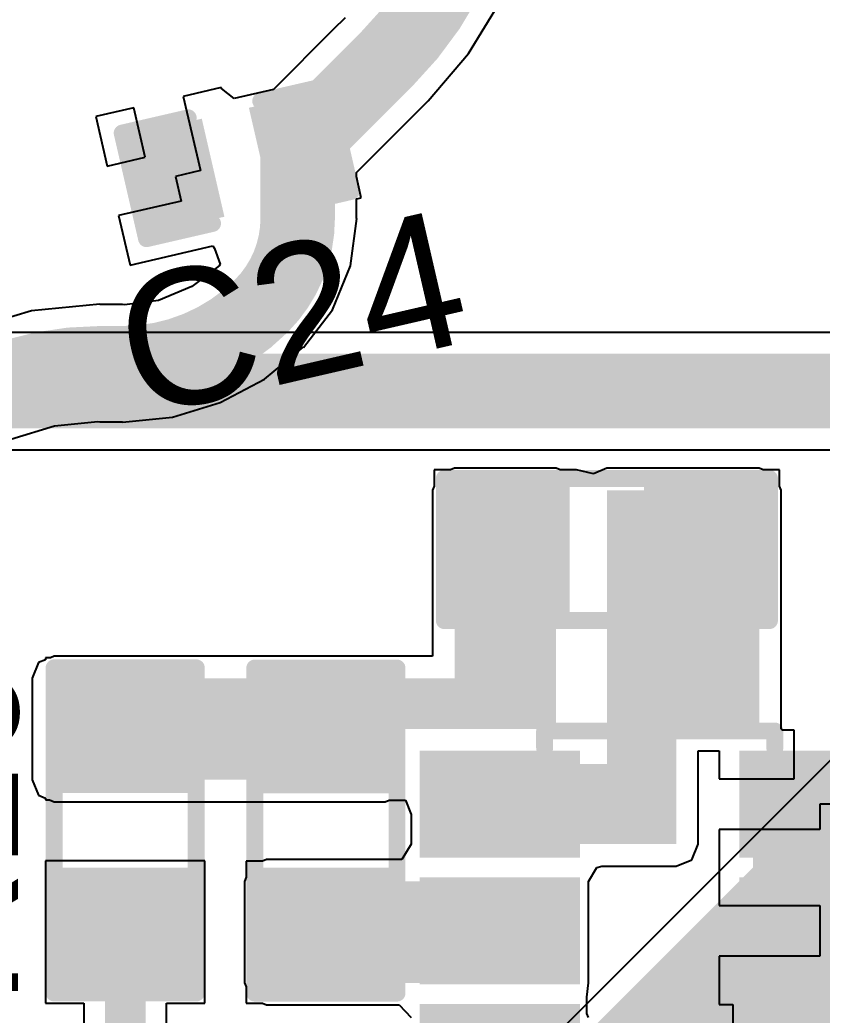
# Model space of a CAD drawing. Header units: inches. Extents: x -5 to 426, y -53 to 116.
# Drawn here: x 20.7 to 26.72, y -3.6 to 3.87 of the extents above; entities that cross this region are included whole.
import ezdxf

# ---------------------------------------------------------------- set-up
doc = ezdxf.new("R2010")
doc.units = ezdxf.units.IN
for name, color, linetype in [('Board Outline', 216, 'Continuous'), ('Bottom Layer', 5, 'Continuous'), ('Top Layer', 1, 'Continuous'), ('Top Overlay', 2, 'Continuous'), ('Top Paste', 8, 'Continuous'), ('Top Solder', 216, 'Continuous')]:
    doc.layers.add(name, color=color, linetype=linetype)
doc.styles.add('Arial', font='', dxfattribs={"height": 0.2})
doc.styles.get('Arial').set_extended_font_data('Arial')

# ---------------------------------------------------------------- blocks, each defined once
blk = doc.blocks.new('R___0603_11')
at = {"layer": 'Top Layer'}
for points in [[(-0.381, 0.4445), (-0.381, -0.4445), (-1.143, -0.4445), (-1.143, 0.4445)], [(1.143, 0.4445), (1.143, -0.4445), (0.381, -0.4445), (0.381, 0.4445)]]:
    blk.add_hatch(color=1, dxfattribs=at).paths.add_polyline_path(points)
at = {"layer": 'Top Paste'}
for points in [[(-0.381, 0.4445), (-0.381, -0.4445), (-1.143, -0.4445), (-1.143, 0.4445)], [(1.143, 0.4445), (1.143, -0.4445), (0.381, -0.4445), (0.381, 0.4445)]]:
    blk.add_hatch(color=8, dxfattribs=at).paths.add_polyline_path(points)
at = {"layer": 'Top Solder'}
for points in [[(-0.2794, 0.5461), (-0.2794, -0.5461), (-1.2446, -0.5461), (-1.2446, 0.5461)], [(1.2446, 0.5461), (1.2446, -0.5461), (0.2794, -0.5461), (0.2794, 0.5461)]]:
    blk.add_hatch(color=216, dxfattribs=at).paths.add_polyline_path(points)
at = {"layer": 'Top Overlay'}
for points in [[(-1.2192, 0.5334, 0.127, 0.127, 0), (-1.2192, -0.5334, 0.127, 0.127, 0)], [(-1.2192, 0.5334, 0.127, 0.127, 0), (1.2192, 0.5334, 0.127, 0.127, 0)], [(1.2192, 0.5334, 0.127, 0.127, 0), (1.2192, -0.5334, 0.127, 0.127, 0)], [(-1.2192, -0.5334, 0.127, 0.127, 0), (1.2192, -0.5334, 0.127, 0.127, 0)]]:
    blk.add_lwpolyline(points, format="xyseb", dxfattribs=at)
for points in [[(-1.25095, 0.5334, 0.0635, 0.0635, 1), (-1.18745, 0.5334, 0.0635, 0.0635, 1)], [(-1.25095, 0.5334, 0.0635, 0.0635, 1), (-1.18745, 0.5334, 0.0635, 0.0635, 1)], [(1.18745, 0.5334, 0.0635, 0.0635, 1), (1.25095, 0.5334, 0.0635, 0.0635, 1)], [(1.18745, 0.5334, 0.0635, 0.0635, 1), (1.25095, 0.5334, 0.0635, 0.0635, 1)], [(-1.25095, -0.5334, 0.0635, 0.0635, 1), (-1.18745, -0.5334, 0.0635, 0.0635, 1)], [(-1.25095, -0.5334, 0.0635, 0.0635, 1), (-1.18745, -0.5334, 0.0635, 0.0635, 1)], [(1.18745, -0.5334, 0.0635, 0.0635, 1), (1.25095, -0.5334, 0.0635, 0.0635, 1)], [(1.18745, -0.5334, 0.0635, 0.0635, 1), (1.25095, -0.5334, 0.0635, 0.0635, 1)]]:
    blk.add_lwpolyline(points, format="xyseb", close=True, dxfattribs=at)
blk = doc.blocks.new('R___0603_12')
at = {"layer": 'Top Layer'}
for points in [[(-0.381, 0.4445), (-0.381, -0.4445), (-1.143, -0.4445), (-1.143, 0.4445)], [(1.143, 0.4445), (1.143, -0.4445), (0.381, -0.4445), (0.381, 0.4445)]]:
    blk.add_hatch(color=1, dxfattribs=at).paths.add_polyline_path(points)
at = {"layer": 'Top Paste'}
for points in [[(-0.381, 0.4445), (-0.381, -0.4445), (-1.143, -0.4445), (-1.143, 0.4445)], [(1.143, 0.4445), (1.143, -0.4445), (0.381, -0.4445), (0.381, 0.4445)]]:
    blk.add_hatch(color=8, dxfattribs=at).paths.add_polyline_path(points)
at = {"layer": 'Top Solder'}
for points in [[(-0.2794, 0.5461), (-0.2794, -0.5461), (-1.2446, -0.5461), (-1.2446, 0.5461)], [(1.2446, 0.5461), (1.2446, -0.5461), (0.2794, -0.5461), (0.2794, 0.5461)]]:
    blk.add_hatch(color=216, dxfattribs=at).paths.add_polyline_path(points)
at = {"layer": 'Top Overlay'}
for points in [[(1.2192, 0.5334, 0.127, 0.127, 0), (-1.2192, 0.5334, 0.127, 0.127, 0)], [(-1.2192, 0.5334, 0.127, 0.127, 0), (-1.2192, -0.5334, 0.127, 0.127, 0)], [(1.2192, 0.5334, 0.127, 0.127, 0), (1.2192, -0.5334, 0.127, 0.127, 0)], [(1.2192, -0.5334, 0.127, 0.127, 0), (-1.2192, -0.5334, 0.127, 0.127, 0)]]:
    blk.add_lwpolyline(points, format="xyseb", dxfattribs=at)
for points in [[(-1.25095, 0.5334, 0.0635, 0.0635, 1), (-1.18745, 0.5334, 0.0635, 0.0635, 1)], [(-1.25095, 0.5334, 0.0635, 0.0635, 1), (-1.18745, 0.5334, 0.0635, 0.0635, 1)], [(1.18745, 0.5334, 0.0635, 0.0635, 1), (1.25095, 0.5334, 0.0635, 0.0635, 1)], [(1.18745, 0.5334, 0.0635, 0.0635, 1), (1.25095, 0.5334, 0.0635, 0.0635, 1)], [(-1.25095, -0.5334, 0.0635, 0.0635, 1), (-1.18745, -0.5334, 0.0635, 0.0635, 1)], [(-1.25095, -0.5334, 0.0635, 0.0635, 1), (-1.18745, -0.5334, 0.0635, 0.0635, 1)], [(1.18745, -0.5334, 0.0635, 0.0635, 1), (1.25095, -0.5334, 0.0635, 0.0635, 1)], [(1.18745, -0.5334, 0.0635, 0.0635, 1), (1.25095, -0.5334, 0.0635, 0.0635, 1)]]:
    blk.add_lwpolyline(points, format="xyseb", close=True, dxfattribs=at)
blk = doc.blocks.new('C___0402_34')
at = {"layer": 'Top Layer'}
for points in [[(-0.6985, -0.3175), (-0.6985, 0.3175), (-0.2413, 0.3175), (-0.2413, -0.3175)], [(0.2413, -0.3175), (0.2413, 0.3175), (0.6985, 0.3175), (0.6985, -0.3175)]]:
    blk.add_hatch(color=1, dxfattribs=at).paths.add_polyline_path(points)
at = {"layer": 'Top Paste'}
for points in [[(-0.6985, -0.3175), (-0.6985, 0.3175), (-0.2413, 0.3175), (-0.2413, -0.3175)], [(0.2413, -0.3175), (0.2413, 0.3175), (0.6985, 0.3175), (0.6985, -0.3175)]]:
    blk.add_hatch(color=8, dxfattribs=at).paths.add_polyline_path(points)
at = {"layer": 'Top Solder'}
for points in [[(-0.7585, -0.3775), (-0.7585, 0.3775), (-0.1813, 0.3775), (-0.1813, -0.3775)], [(0.1813, -0.3775), (0.1813, 0.3775), (0.7585, 0.3775), (0.7585, -0.3775)]]:
    blk.add_hatch(color=216, dxfattribs=at).paths.add_polyline_path(points)
at = {"layer": 'Top Overlay'}
for points in [[(-0.2794, 0.4064, 0.127, 0.127, 0), (-0.7874, 0.4064, 0.127, 0.127, 0)], [(-0.7874, -0.4064, 0.127, 0.127, 0), (-0.7874, 0.4064, 0.127, 0.127, 0)], [(0.7874, 0.4064, 0.127, 0.127, 0), (0.2794, 0.4064, 0.127, 0.127, 0)], [(0.7874, -0.4064, 0.127, 0.127, 0), (0.7874, 0.4064, 0.127, 0.127, 0)], [(-0.2794, -0.4064, 0.127, 0.127, 0), (-0.7874, -0.4064, 0.127, 0.127, 0)], [(0.7874, -0.4064, 0.127, 0.127, 0), (0.2794, -0.4064, 0.127, 0.127, 0)]]:
    blk.add_lwpolyline(points, format="xyseb", dxfattribs=at)
for points in [[(-0.8191, 0.4064, 0.0635, 0.0635, 1), (-0.7556, 0.4064, 0.0635, 0.0635, 1)], [(-0.8191, 0.4064, 0.0635, 0.0635, 1), (-0.7556, 0.4064, 0.0635, 0.0635, 1)], [(-0.3112, 0.4064, 0.0635, 0.0635, 1), (-0.2477, 0.4064, 0.0635, 0.0635, 1)], [(0.2477, 0.4064, 0.0635, 0.0635, 1), (0.3111, 0.4064, 0.0635, 0.0635, 1)], [(0.7556, 0.4064, 0.0635, 0.0635, 1), (0.8191, 0.4064, 0.0635, 0.0635, 1)], [(0.7556, 0.4064, 0.0635, 0.0635, 1), (0.8191, 0.4064, 0.0635, 0.0635, 1)], [(-0.8191, -0.4064, 0.0635, 0.0635, 1), (-0.7556, -0.4064, 0.0635, 0.0635, 1)], [(-0.8191, -0.4064, 0.0635, 0.0635, 1), (-0.7556, -0.4064, 0.0635, 0.0635, 1)], [(-0.3111, -0.4064, 0.0635, 0.0635, 1), (-0.2477, -0.4064, 0.0635, 0.0635, 1)], [(0.2477, -0.4064, 0.0635, 0.0635, 1), (0.3112, -0.4064, 0.0635, 0.0635, 1)], [(0.7556, -0.4064, 0.0635, 0.0635, 1), (0.8191, -0.4064, 0.0635, 0.0635, 1)], [(0.7556, -0.4064, 0.0635, 0.0635, 1), (0.8191, -0.4064, 0.0635, 0.0635, 1)]]:
    blk.add_lwpolyline(points, format="xyseb", close=True, dxfattribs=at)
blk = doc.blocks.new('R___0603_40')
at = {"layer": 'Top Layer'}
for points in [[(-0.381, 0.4445), (-0.381, -0.4445), (-1.143, -0.4445), (-1.143, 0.4445)], [(1.143, 0.4445), (1.143, -0.4445), (0.381, -0.4445), (0.381, 0.4445)]]:
    blk.add_hatch(color=1, dxfattribs=at).paths.add_polyline_path(points)
at = {"layer": 'Top Paste'}
for points in [[(-0.381, 0.4445), (-0.381, -0.4445), (-1.143, -0.4445), (-1.143, 0.4445)], [(1.143, 0.4445), (1.143, -0.4445), (0.381, -0.4445), (0.381, 0.4445)]]:
    blk.add_hatch(color=8, dxfattribs=at).paths.add_polyline_path(points)
at = {"layer": 'Top Solder'}
for points in [[(-0.2794, 0.5461), (-0.2794, -0.5461), (-1.2446, -0.5461), (-1.2446, 0.5461)], [(1.2446, 0.5461), (1.2446, -0.5461), (0.2794, -0.5461), (0.2794, 0.5461)]]:
    blk.add_hatch(color=216, dxfattribs=at).paths.add_polyline_path(points)
at = {"layer": 'Top Overlay'}
for points in [[(1.2192, 0.5334, 0.127, 0.127, 0), (-1.2192, 0.5334, 0.127, 0.127, 0)], [(-1.2192, -0.5334, 0.127, 0.127, 0), (-1.2192, 0.5334, 0.127, 0.127, 0)], [(1.2192, -0.5334, 0.127, 0.127, 0), (1.2192, 0.5334, 0.127, 0.127, 0)], [(1.2192, -0.5334, 0.127, 0.127, 0), (-1.2192, -0.5334, 0.127, 0.127, 0)]]:
    blk.add_lwpolyline(points, format="xyseb", dxfattribs=at)
for points in [[(-1.25095, 0.5334, 0.0635, 0.0635, 1), (-1.18745, 0.5334, 0.0635, 0.0635, 1)], [(-1.25095, 0.5334, 0.0635, 0.0635, 1), (-1.18745, 0.5334, 0.0635, 0.0635, 1)], [(1.18745, 0.5334, 0.0635, 0.0635, 1), (1.25095, 0.5334, 0.0635, 0.0635, 1)], [(1.18745, 0.5334, 0.0635, 0.0635, 1), (1.25095, 0.5334, 0.0635, 0.0635, 1)], [(-1.25095, -0.5334, 0.0635, 0.0635, 1), (-1.18745, -0.5334, 0.0635, 0.0635, 1)], [(-1.25095, -0.5334, 0.0635, 0.0635, 1), (-1.18745, -0.5334, 0.0635, 0.0635, 1)], [(1.18745, -0.5334, 0.0635, 0.0635, 1), (1.25095, -0.5334, 0.0635, 0.0635, 1)], [(1.18745, -0.5334, 0.0635, 0.0635, 1), (1.25095, -0.5334, 0.0635, 0.0635, 1)]]:
    blk.add_lwpolyline(points, format="xyseb", close=True, dxfattribs=at)
blk = doc.blocks.new('TSOT_23_6_73')
at = {"layer": 'Top Layer'}
for points in [[(-1.7, 1.25), (-0.7, 1.25), (-0.7, 0.65), (-1.7, 0.65)], [(0.7, 1.25), (1.7, 1.25), (1.7, 0.65), (0.7, 0.65)], [(-1.7, 0.3), (-0.7, 0.3), (-0.7, -0.3), (-1.7, -0.3)], [(0.7, 0.3), (1.7, 0.3), (1.7, -0.3), (0.7, -0.3)], [(-1.7, -0.65), (-0.7, -0.65), (-0.7, -1.25), (-1.7, -1.25)], [(0.7, -0.65), (1.7, -0.65), (1.7, -1.25), (0.7, -1.25)]]:
    blk.add_hatch(color=1, dxfattribs=at).paths.add_polyline_path(points)
at = {"layer": 'Top Paste'}
for points in [[(-1.7, 1.25), (-0.7, 1.25), (-0.7, 0.65), (-1.7, 0.65)], [(0.7, 1.25), (1.7, 1.25), (1.7, 0.65), (0.7, 0.65)], [(-1.7, 0.3), (-0.7, 0.3), (-0.7, -0.3), (-1.7, -0.3)], [(0.7, 0.3), (1.7, 0.3), (1.7, -0.3), (0.7, -0.3)], [(-1.7, -0.65), (-0.7, -0.65), (-0.7, -1.25), (-1.7, -1.25)], [(0.7, -0.65), (1.7, -0.65), (1.7, -1.25), (0.7, -1.25)]]:
    blk.add_hatch(color=8, dxfattribs=at).paths.add_polyline_path(points)
at = {"layer": 'Top Solder'}
for points in [[(-1.8016, 1.3516), (-0.5984, 1.3516), (-0.5984, 0.5484), (-1.8016, 0.5484)], [(0.5984, 1.3516), (1.8016, 1.3516), (1.8016, 0.5484), (0.5984, 0.5484)], [(-1.8016, 0.4016), (-0.5984, 0.4016), (-0.5984, -0.4016), (-1.8016, -0.4016)], [(0.5984, 0.4016), (1.8016, 0.4016), (1.8016, -0.4016), (0.5984, -0.4016)], [(-1.8016, -0.5484), (-0.5984, -0.5484), (-0.5984, -1.3516), (-1.8016, -1.3516)], [(0.5984, -0.5484), (1.8016, -0.5484), (1.8016, -1.3516), (0.5984, -1.3516)]]:
    blk.add_hatch(color=216, dxfattribs=at).paths.add_polyline_path(points)
at = {"layer": 'Top Overlay'}
for points in [[(-0.8636, 1.4986, 0.127, 0.127, 0), (-0.8636, 1.3716, 0.127, 0.127, 0)], [(0.8636, 1.4986, 0.127, 0.127, 0), (-0.8636, 1.4986, 0.127, 0.127, 0)], [(0.8636, 1.4986, 0.127, 0.127, 0), (0.8636, 1.3716, 0.127, 0.127, 0)], [(-1.8542, 0.9652, 0.127, 0.127, 0), (-1.9812, 1.0922, 0.127, 0.127, 0)], [(-1.9812, 1.0922, 0.127, 0.127, 0), (-1.9812, 0.8382, 0.127, 0.127, 0)], [(-1.8542, 0.9652, 0.127, 0.127, 0), (-1.9812, 0.8382, 0.127, 0.127, 0)], [(-0.8636, -1.3716, 0.127, 0.127, 0), (-0.8636, -1.4986, 0.127, 0.127, 0)], [(0.8636, -1.3716, 0.127, 0.127, 0), (0.8636, -1.4986, 0.127, 0.127, 0)], [(0.8636, -1.4986, 0.127, 0.127, 0), (-0.8636, -1.4986, 0.127, 0.127, 0)]]:
    blk.add_lwpolyline(points, format="xyseb", dxfattribs=at)
for points in [[(-0.8953, 1.4986, 0.0635, 0.0635, 1), (-0.8318, 1.4986, 0.0635, 0.0635, 1)], [(-0.8953, 1.4986, 0.0635, 0.0635, 1), (-0.8318, 1.4986, 0.0635, 0.0635, 1)], [(0.8318, 1.4986, 0.0635, 0.0635, 1), (0.8953, 1.4986, 0.0635, 0.0635, 1)], [(0.8318, 1.4986, 0.0635, 0.0635, 1), (0.8953, 1.4986, 0.0635, 0.0635, 1)], [(-0.8953, 1.3716, 0.0635, 0.0635, 1), (-0.8318, 1.3716, 0.0635, 0.0635, 1)], [(0.8318, 1.3716, 0.0635, 0.0635, 1), (0.8953, 1.3716, 0.0635, 0.0635, 1)], [(-2.013, 1.0922, 0.0635, 0.0635, 1), (-1.9494, 1.0922, 0.0635, 0.0635, 1)], [(-2.013, 1.0922, 0.0635, 0.0635, 1), (-1.9494, 1.0922, 0.0635, 0.0635, 1)], [(-1.886, 0.9652, 0.0635, 0.0635, 1), (-1.8224, 0.9652, 0.0635, 0.0635, 1)], [(-1.886, 0.9652, 0.0635, 0.0635, 1), (-1.8224, 0.9652, 0.0635, 0.0635, 1)], [(-2.013, 0.8382, 0.0635, 0.0635, 1), (-1.9494, 0.8382, 0.0635, 0.0635, 1)], [(-2.013, 0.8382, 0.0635, 0.0635, 1), (-1.9494, 0.8382, 0.0635, 0.0635, 1)], [(-0.8953, -1.3716, 0.0635, 0.0635, 1), (-0.8318, -1.3716, 0.0635, 0.0635, 1)], [(0.8318, -1.3716, 0.0635, 0.0635, 1), (0.8953, -1.3716, 0.0635, 0.0635, 1)], [(-0.8953, -1.4986, 0.0635, 0.0635, 1), (-0.8318, -1.4986, 0.0635, 0.0635, 1)], [(-0.8953, -1.4986, 0.0635, 0.0635, 1), (-0.8318, -1.4986, 0.0635, 0.0635, 1)], [(0.8318, -1.4986, 0.0635, 0.0635, 1), (0.8953, -1.4986, 0.0635, 0.0635, 1)], [(0.8318, -1.4986, 0.0635, 0.0635, 1), (0.8953, -1.4986, 0.0635, 0.0635, 1)]]:
    blk.add_lwpolyline(points, format="xyseb", close=True, dxfattribs=at)

msp = doc.modelspace()

# ---------------------------------------------------------------- hatches: boundary and pattern name
at = {"layer": 'Top Layer'}
for points in [[(23.9593, -1.449), (24.7213, -1.449), (24.7213, 0.3417), (23.9593, 0.3417)], [(25.1023, -2.3128), (25.623, -2.3128), (25.623, 0.3417), (25.1023, 0.3417)], [(25.1023, -1.449), (26.2453, -1.449), (26.2453, 0.3417), (25.1023, 0.3417)], [(20.955, -1.83), (23.4386, -1.83), (23.4386, -1.068), (20.955, -1.068)], [(21.0312, -1.449), (24.7213, -1.449), (24.7213, -1.068), (21.0312, -1.068)], [(23.7985, -2.3128), (25.623, -2.3128), (25.623, -1.7128), (23.7985, -1.7128)], [(26.1985, -3.2628), (27.1985, -3.2628), (27.1985, -1.7128), (26.1985, -1.7128)], [(22.5496, -3.354), (24.7985, -3.354), (24.7985, -2.592), (22.5496, -2.592)]]:
    msp.add_hatch(color=1, dxfattribs=at).paths.add_polyline_path(points)

# ---------------------------------------------------------------- linework, layer by layer
at = {"layer": 'Board Outline'}
msp.add_lwpolyline([(49.7725, 6.3481, 0.254, 0.254, -1.144567), (-0.2979, -38.4414, 0.254, 0.254, 0)], format="xyseb", dxfattribs=at)
at = {"layer": 'Bottom Layer'}
for p, q in [((27.0708, 1.5259), (19.2574, 1.5259)), ((19.2574, 0.6454), (27.0708, 0.6454)), ((27.3709, -1.0906), (21.7361, -6.7254))]:
    msp.add_line(p, q, dxfattribs=at)
for points in [[(19.2574, 1.0857, 0.5588, 0.5588, 0), (27.0708, 1.0857, 0.5588, 0.5588, 0)], [(22.0651, -7.5196, 1.27, 1.27, 0), (27.9325, -1.6522, 1.27, 1.27, 0)]]:
    msp.add_lwpolyline(points, format="xyseb", dxfattribs=at)
at = {"layer": 'Top Layer'}
for p, q in [((24.0649, 3.6184), (24.3093, 4.0172)), ((23.1379, 3.8858), (23.0498, 3.7976)), ((23.0498, 3.7976), (22.5999, 3.3478)), ((23.7611, 3.2627), (24.0649, 3.6184)), ((22.2084, 3.3617), (21.9238, 3.296)), ((22.2098, 3.3557), (22.2084, 3.3617)), ((21.9238, 3.296), (22.0523, 2.7391)), ((22.3055, 3.2799), (22.2098, 3.3557)), ((22.5999, 3.3478), (22.3055, 3.2799)), ((21.5525, 3.2103), (21.2679, 3.1446)), ((21.6382, 2.8391), (21.5525, 3.2103)), ((23.6708, 3.1734), (23.7611, 3.2627)), ((23.7611, 3.2627), (23.7611, 3.2627)), ((21.2679, 3.1446), (21.3536, 2.7733)), ((23.2227, 2.7253), (23.6708, 3.1734)), ((21.3536, 2.7733), (21.6382, 2.8391)), ((22.0523, 2.7391), (21.8667, 2.6963)), ((21.8667, 2.6963), (21.9096, 2.5107)), ((23.2227, 2.6944), (23.2227, 2.7253)), ((23.2594, 2.5355), (23.2227, 2.6944)), ((21.9096, 2.5107), (21.4393, 2.4021)), ((23.2227, 2.5271), (23.2594, 2.5355)), ((23.2227, 2.3802), (23.2227, 2.5271)), ((21.4393, 2.4021), (21.525, 2.0309)), ((23.1793, 2.0259), (23.2259, 2.3802)), ((23.2259, 2.3802), (23.2227, 2.3802)), ((21.525, 2.0309), (22.1448, 2.174)), ((22.1448, 2.174), (22.1587, 2.1539)), ((22.1587, 2.1539), (22.2002, 2.0373)), ((22.1922, 2.0254), (21.9883, 1.869)), ((22.2002, 2.0373), (22.1922, 2.0254)), ((23.0426, 1.6959), (23.1793, 2.0259)), ((21.9883, 1.869), (21.7378, 1.7652)), ((21.2976, 1.7387), (20.7853, 1.6882)), ((21.2976, 1.7345), (21.2976, 1.7387)), ((21.469, 1.7345), (21.2976, 1.7345)), ((21.4831, 1.7317), (21.469, 1.7345)), ((21.7378, 1.7652), (21.4831, 1.7317)), ((20.7853, 1.6882), (20.2928, 1.5388)), ((22.8251, 1.4124), (23.0426, 1.6959)), ((22.5331, 1.176), (22.8233, 1.4142)), ((22.8233, 1.4142), (22.8251, 1.4124)), ((22.202, 0.999), (22.5331, 1.176)), ((21.8427, 0.89), (22.202, 0.999)), ((20.6298, 0.7253), (20.9571, 0.8246)), ((20.9571, 0.8246), (21.2836, 0.8567)), ((21.2836, 0.8567), (21.2976, 0.854)), ((21.2976, 0.854), (21.469, 0.854)), ((21.469, 0.8532), (21.8427, 0.89)), ((21.469, 0.854), (21.469, 0.8532)), ((23.9289, 0.4941), (23.8069, 0.4941)), ((23.8069, 0.4941), (23.8069, 0.372)), ((23.9593, 0.5067), (23.9289, 0.4941)), ((24.7213, 0.5067), (23.9593, 0.5067)), ((24.7516, 0.4941), (24.7213, 0.5067)), ((24.8737, 0.4941), (24.7516, 0.4941)), ((25.0007, 0.4646), (24.8737, 0.4941)), ((24.8737, 0.4941), (24.8737, 0.4941)), ((25.1023, 0.5067), (25.0007, 0.4646)), ((26.2453, 0.5067), (25.1023, 0.5067)), ((26.2756, 0.4941), (26.2453, 0.5067)), ((26.3977, 0.4941), (26.2756, 0.4941)), ((26.3977, 0.3721), (26.3977, 0.4941)), ((23.8069, 0.372), (23.7943, 0.3417)), ((23.7943, 0.3417), (23.7943, -0.903)), ((26.4102, 0.3417), (26.3977, 0.3721)), ((26.4102, -1.449), (26.4102, 0.3417)), ((20.8384, -0.9513), (20.79, -1.068)), ((20.8915, -0.9293), (20.8384, -0.9513)), ((20.9275, -0.9144), (20.8915, -0.9144)), ((20.8915, -0.9144), (20.8915, -0.9293)), ((20.955, -0.903), (20.9275, -0.9144)), ((23.7943, -0.903), (20.955, -0.903)), ((20.79, -1.068), (20.79, -1.83)), ((26.4168, -1.4588), (26.4102, -1.449)), ((26.508, -1.4588), (26.4168, -1.4588)), ((26.508, -1.8223), (26.508, -1.4588)), ((25.7879, -2.3128), (25.7879, -1.6139)), ((25.7879, -1.6139), (25.9445, -1.6139)), ((25.9445, -1.6139), (25.9445, -1.8223)), ((20.79, -1.83), (20.8384, -1.9466)), ((25.9445, -1.8223), (26.508, -1.8223)), ((20.8384, -1.9466), (20.8915, -1.9686)), ((20.8915, -1.9686), (20.8915, -1.9812)), ((20.8915, -1.9812), (20.9218, -1.9812)), ((20.9218, -1.9812), (20.955, -1.9949)), ((20.955, -1.9949), (23.4386, -1.9949)), ((23.4386, -1.9949), (23.4689, -1.9824)), ((23.4689, -1.9824), (23.591, -1.9824)), ((23.591, -1.9824), (23.6335, -2.0918)), ((26.889, -2.0128), (26.6985, -2.0128)), ((26.6985, -2.0128), (26.6985, -2.2033)), ((23.6335, -2.0918), (23.6335, -2.3128)), ((26.6985, -2.2033), (25.9445, -2.2033)), ((25.9445, -2.2033), (25.9445, -2.5668)), ((23.6335, -2.3128), (23.5641, -2.427)), ((25.7396, -2.4294), (25.7879, -2.3128)), ((22.0853, -2.4384), (20.8915, -2.4384)), ((20.8915, -2.4384), (20.8915, -3.5052)), ((22.0853, -3.5052), (22.0853, -2.4384)), ((22.5192, -2.4396), (22.3972, -2.4396)), ((22.3972, -2.4396), (22.3972, -2.5617)), ((22.5496, -2.427), (22.5192, -2.4396)), ((23.5641, -2.427), (22.5496, -2.427)), ((25.623, -2.4777), (25.7396, -2.4294)), ((24.9634, -2.592), (25.0262, -2.4887)), ((25.0262, -2.4887), (25.0643, -2.4777)), ((25.0643, -2.4777), (25.623, -2.4777)), ((22.3972, -2.5617), (22.3846, -2.592)), ((22.3846, -2.592), (22.3846, -3.354)), ((24.9634, -3.3386), (24.9634, -2.592)), ((25.9445, -2.5668), (25.9445, -2.7723)), ((25.9445, -2.7723), (26.6985, -2.7723)), ((26.6985, -2.7723), (26.6985, -3.1533)), ((26.6985, -3.1533), (25.9445, -3.1533)), ((25.9445, -3.1533), (25.9445, -3.5168)), ((22.3846, -3.354), (22.3972, -3.3843)), ((24.9509, -3.4604), (24.9634, -3.354)), ((24.9634, -3.354), (24.9634, -3.3386)), ((22.3972, -3.3843), (22.3972, -3.5064)), ((20.8915, -3.5052), (21.1776, -3.5052)), ((21.1776, -3.5052), (21.1776, -4.7996)), ((21.7992, -4.6709), (21.7992, -3.5052)), ((21.7992, -3.5052), (22.0853, -3.5052)), ((22.3972, -3.5064), (22.5193, -3.5064)), ((22.5193, -3.5064), (22.5496, -3.5189)), ((24.9509, -3.5825), (24.9509, -3.4604)), ((24.9509, -3.4604), (24.9509, -3.4604)), ((22.5496, -3.5189), (23.5437, -3.5189)), ((23.5437, -3.5189), (23.6335, -3.6128)), ((24.9634, -3.6128), (24.9509, -3.5825)), ((25.9445, -3.5168), (26.0461, -3.5168)), ((26.0461, -3.5168), (26.0461, -4.3652))]:
    msp.add_line(p, q, dxfattribs=at)
for points in [[(24.1932, 5.3706, 0.5588, 0.5588, -0.198912), (23.4493, 3.5745, 0.5588, 0.5588, 0)], [(22.7824, 2.9077, 0.5588, 0.5588, 0), (23.4493, 3.5745, 0.5588, 0.5588, 0)], [(22.7824, 2.3802, 0.5588, 0.5588, 0), (22.7824, 2.9077, 0.5588, 0.5588, 0)], [(22.7824, 2.3802, 0.5588, 0.5588, -0.198912), (22.5115, 1.726, 0.5588, 0.5588, 0)], [(22.5115, 1.726, 0.5588, 0.5588, -0.198912), (21.469, 1.2942, 0.5588, 0.5588, 0)], [(19.7553, 0.6554, 0.5588, 0.5588, -0.198912), (21.2976, 1.2942, 0.5588, 0.5588, 0)], [(21.2976, 1.2942, 0.5588, 0.5588, 0), (21.469, 1.2942, 0.5588, 0.5588, 0)], [(21.4884, -4.7996, 0.3048, 0.3048, 0), (21.4884, -2.9718, 0.3048, 0.3048, 0)]]:
    msp.add_lwpolyline(points, format="xyseb", dxfattribs=at)
for points in [[(23.3096, 3.5745, 0.2794, 0.2794, 1), (23.589, 3.5745, 0.2794, 0.2794, 1)], [(23.3096, 3.5745, 0.2794, 0.2794, 1), (23.589, 3.5745, 0.2794, 0.2794, 1)], [(22.6427, 2.9077, 0.2794, 0.2794, 1), (22.9221, 2.9077, 0.2794, 0.2794, 1)], [(22.6427, 2.9077, 0.2794, 0.2794, 1), (22.9221, 2.9077, 0.2794, 0.2794, 1)], [(22.6427, 2.3802, 0.2794, 0.2794, 1), (22.9221, 2.3802, 0.2794, 0.2794, 1)], [(22.6427, 2.3802, 0.2794, 0.2794, 1), (22.9221, 2.3802, 0.2794, 0.2794, 1)], [(22.3718, 1.726, 0.2794, 0.2794, 1), (22.6512, 1.726, 0.2794, 0.2794, 1)], [(22.3718, 1.726, 0.2794, 0.2794, 1), (22.6512, 1.726, 0.2794, 0.2794, 1)], [(21.1579, 1.2942, 0.2794, 0.2794, 1), (21.4373, 1.2942, 0.2794, 0.2794, 1)], [(21.1579, 1.2942, 0.2794, 0.2794, 1), (21.4373, 1.2942, 0.2794, 0.2794, 1)], [(21.3293, 1.2942, 0.2794, 0.2794, 1), (21.6087, 1.2942, 0.2794, 0.2794, 1)], [(21.3293, 1.2942, 0.2794, 0.2794, 1), (21.6087, 1.2942, 0.2794, 0.2794, 1)], [(21.4122, -2.9718, 0.1524, 0.1524, 1), (21.5646, -2.9718, 0.1524, 0.1524, 1)]]:
    msp.add_lwpolyline(points, format="xyseb", close=True, dxfattribs=at)

# ---------------------------------------------------------------- block references
for name, p, rotation in [('C___0402_34', (22.3246, 2.802), 193), ('R___0603_12', (25.1023, -0.1028), 180), ('R___0603_40', (21.4884, -2.2098), 270), ('R___0603_11', (22.9941, -2.211), 90), ('TSOT_23_6_73', (25.4985, -2.9628), 180)]:
    msp.add_blockref(name, p, dxfattribs=dict(rotation=rotation))

# ---------------------------------------------------------------- texts
at = {"layer": 'Top Overlay', "style": 'Arial'}
for s, rotation, p in [('C24', 13, (21.5784, 0.885)), ('R10', 90, (20.6846, -3.5299))]:
    msp.add_text(s, height=1.016, rotation=rotation, dxfattribs=at).set_placement(p)

doc.saveas('drawing.dxf')
